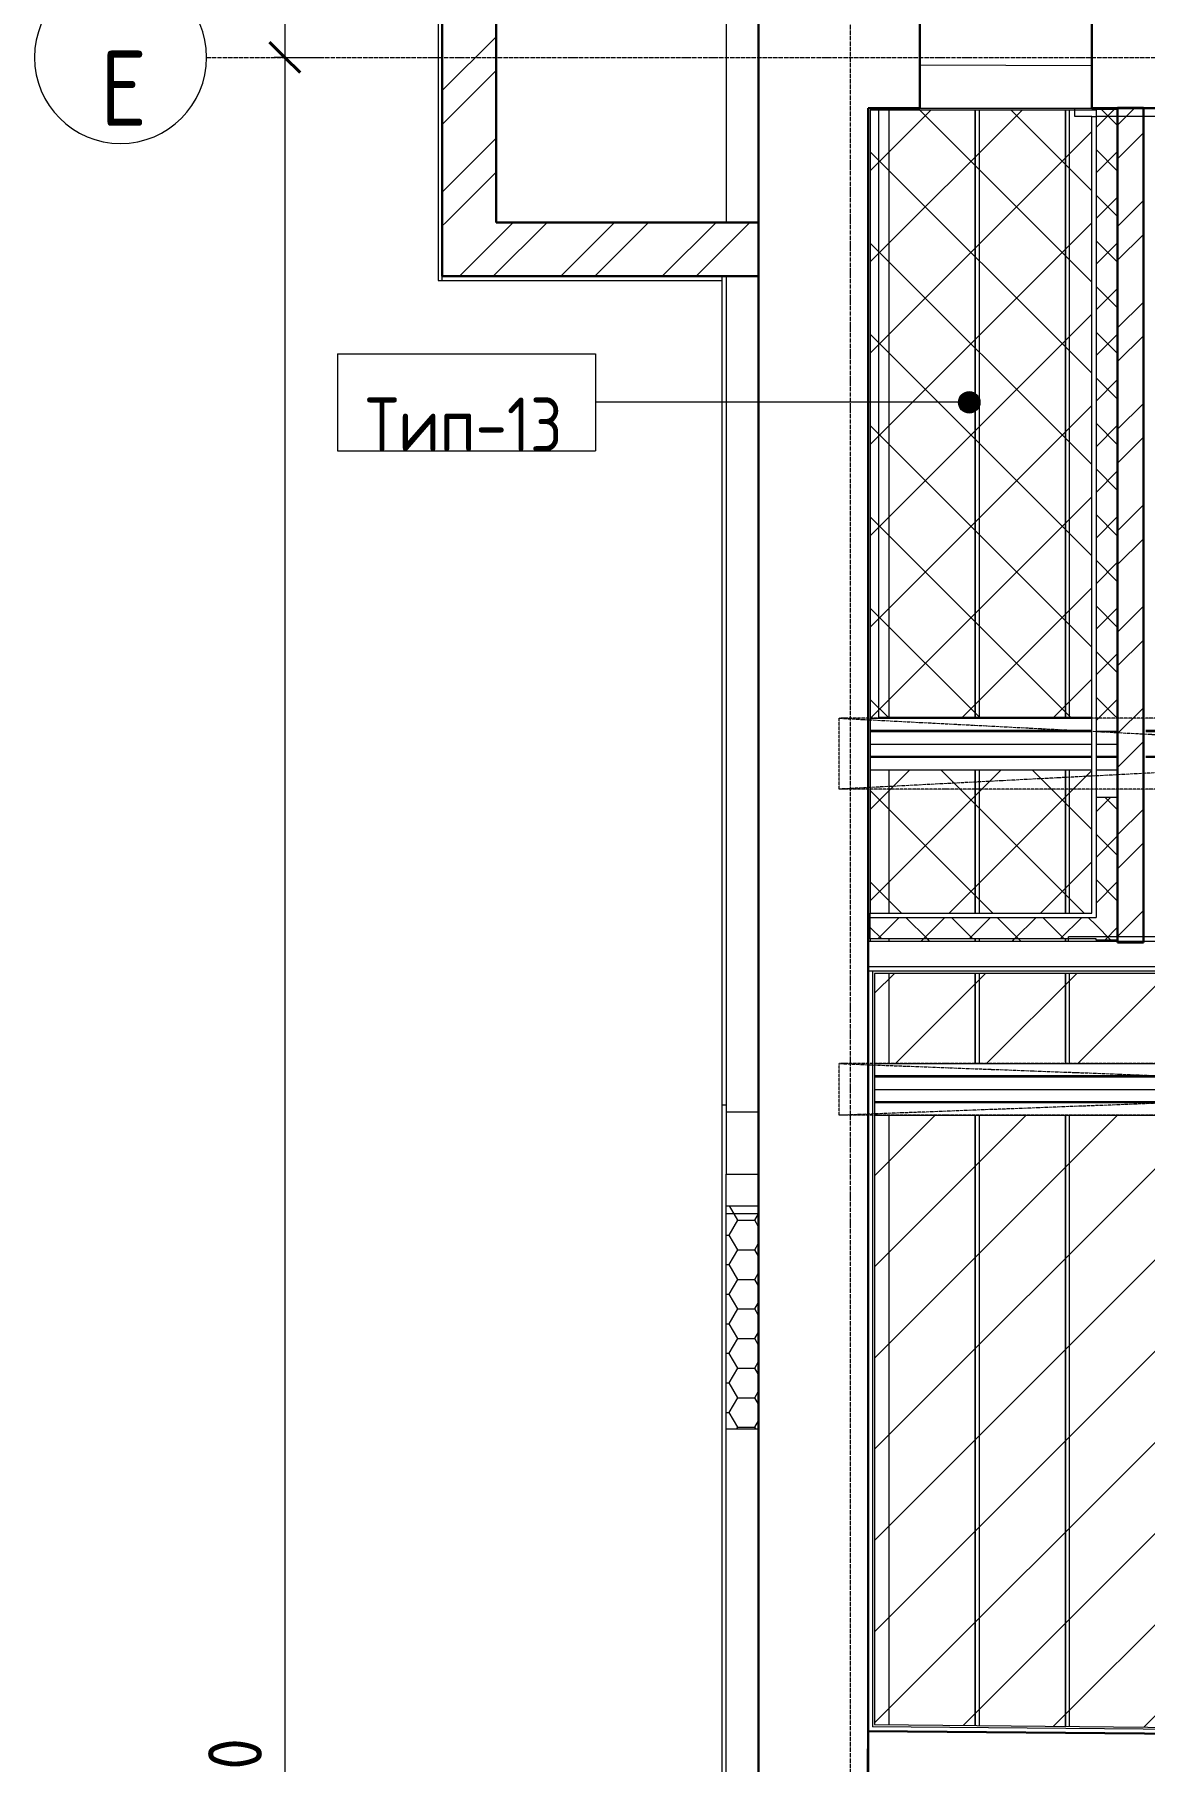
# Model space of a CAD drawing. Header units: millimetres. Extents: x -10295 to 67740, y -1344 to 46499.
# Drawn here: x -10295 to -5133, y 28624 to 36652 of the extents above; entities that cross this region are included whole.
import ezdxf

# ---------------------------------------------------------------- set-up
doc = ezdxf.new("R2010")
doc.units = ezdxf.units.MM
for name, pattern in [('ADSK_Линия сетки', [25, 20, -2.5, 0, -2.5]), ('ADSK_Штрих_ш3 п1_5', [4.5, 3, -1.5]), ('ADSK_Штрихпунктирная 2 точки_ш15 п1_5 п1_5 п1_5', [19.5, 15, -1.5, 0, -1.5, 0, -1.5])]:
    doc.linetypes.add(name, pattern=pattern)
for name, color, linetype, lineweight in [('Каркас', 7, 'Continuous', 18), ('Марки', 7, 'Continuous', 20), ('Оси', 7, 'Continuous', 9), ('Перекрытие', 7, 'Continuous', 18), ('Потолки', 7, 'Continuous', 9), ('Потолки штриховка', 7, 'Continuous', 9), ('Размеры', 7, 'Continuous', 9), ('Размеры-100', 7, 'Continuous', 9), ('Стены внутренние', 7, 'Continuous', 18), ('Стены наружные', 7, 'Continuous', 18), ('Стены несущие', 7, 'Continuous', 30), ('Стены отделка', 7, 'Continuous', 30), ('Стены перегородки', 7, 'Continuous', 30), ('Стены штриховка', 7, 'Continuous', 9)]:
    doc.layers.add(name, color=color, linetype=linetype, lineweight=lineweight)
doc.layers.add('Линии', color=7, linetype='Continuous', lineweight=9, true_color=0x00a600)
doc.styles.add('GOST Common', font='GOST_Common.ttf', dxfattribs={"width": 0.9, "height": 350})
doc.styles.add('GOST Common_2', font='GOST_Common.ttf', dxfattribs={"width": 0.9, "height": 250})
doc.styles.add('GOST Common_B', font='', dxfattribs={"width": 0.9, "height": 250})
doc.styles.get('GOST Common_B').set_extended_font_data('GOST Common', bold=True)
doc.dimstyles.new('ADSK_Основной_2_5_мм_Оси', dxfattribs={"dimscale": 304.8, "dimtxt": 251.428749, "dimasz": 0.463911, "dimexe": 0.492126, "dimexo": 0.492126, "dimgap": 0.098425, "dimtad": 1, "dimrnd": 0.01, "dimdsep": 46, "dimtxsty": 'GOST Common_2', "dimblk1": 'OBLIQUE', "dimblk2": 'OBLIQUE', "dimsah": 1, "dimcen": 0.09, "dimdle": 0.492126, "dimazin": 2, "dimtfac": 1, "dimtdec": 4, "dimtix": 1, "dimtmove": 0, "dimatfit": 3, "dimfxl": 1, "dimtvp": 1, "dimtolj": 1, "dimtzin": 0, "dimlwd": 20, "dimlwe": 20, "dimarcsym": 2})
pattern_1 = [(45, (0, 0), (-235.7317, 235.7317), []), (45, (157.15, 0), (-235.7317, 235.7317), [])]
pattern_2 = [(45, (0, 0), (-106.066, 106.066), []), (135, (0, 0), (-106.066, -106.066), [])]

# ---------------------------------------------------------------- blocks, each defined once
blk = doc.blocks.new('ADSK_Балка_Двутавр_ТипБ_АСТО20-93 - б2 120Х270н-2488036-План потолков в подвале')
at = {"layer": 'Каркас'}
for p, q in [((-1973.9, 2.7), (-3003.9, 2.7)), ((2961.9, 2.7), (-1721.9, 2.7)), ((-1973.9, -2.8), (-3003.9, -2.8)), ((-1853.9, -2.8), (-1953.9, -2.8)), ((2961.9, -2.8), (-1721.9, -2.8))]:
    blk.add_line(p, q, dxfattribs=at)
blk = doc.blocks.new('ADSK_Балка_Двутавр_ТипБ_АСТО20-93 - б2 120Х270н-2488037-План потолков в подвале')
at = {"layer": 'Каркас'}
for p, q in [((-1973.9, 2.7), (-3003.9, 2.7)), ((-1853.9, 2.7), (-1953.9, 2.7)), ((2961.9, 2.7), (-1721.9, 2.7)), ((-1973.9, -2.8), (-3003.9, -2.8)), ((-1853.9, -2.8), (-1953.9, -2.8)), ((2961.9, -2.8), (-1721.9, -2.8))]:
    blk.add_line(p, q, dxfattribs=at)
blk = doc.blocks.new('ADSK_Балка_Двутавр_ТипБ_АСТО20-93 - б2 120Х270н-2488038-План потолков в подвале')
at = {"layer": 'Каркас'}
for p, q in [((2963.9, 2.7), (-2983.9, 2.7)), ((2963.9, -2.8), (-2983.9, -2.8))]:
    blk.add_line(p, q, dxfattribs=at)
blk = doc.blocks.new('ADSK_Балка_Двутавр_ТипБ_АСТО20-93 - б2 120Х270н-2488039-План потолков в подвале')
at = {"layer": 'Каркас'}
for p, q in [((2963.9, 2.7), (-2983.9, 2.7)), ((2963.9, -2.8), (-2983.9, -2.8))]:
    blk.add_line(p, q, dxfattribs=at)
blk = doc.blocks.new('Ось сетки - Круг_Ø8 мм-8258-План потолков в подвале')
at = {"layer": 'Оси', "lineweight": 20}
for start, end in [(360, 180), (180, 360)]:
    blk.add_arc((0, 0), 4, start, end, dxfattribs=at)
blk = doc.blocks.new('DIMBLOCK1-План потолков в подвале')
at = {"layer": 'Размеры-100', "lineweight": 20, "transparency": 16777216}
for p, q in [((-9130.7, 43195), (-9130.7, 36545)), ((-9130.7, 43045), (-9180.7, 43045)), ((-9130.7, 43045), (-8980.7, 43045)), ((-9130.7, 36545), (-9180.7, 36545)), ((-9130.7, 36545), (-8980.7, 36545))]:
    blk.add_line(p, q, dxfattribs=at)
at = {"layer": 'Размеры-100', "lineweight": 40, "transparency": 16777216}
for p, q in [((-9130.7, 43045), (-9201.4, 43115.7)), ((-9130.7, 43045), (-9060, 42974.3)), ((-9130.7, 36545), (-9201.4, 36615.7)), ((-9130.7, 36545), (-9060, 36474.3))]:
    blk.add_line(p, q, dxfattribs=at)
at = {"layer": 'Размеры-100', "color": 0, "lineweight": 20, "transparency": 16777216, "insert": (-9487.4, 39479.6), "char_height": 250, "width": 756.843, "attachment_point": 1, "rotation": 90, "line_spacing_factor": 1.022761, "style": 'GOST Common_2'}
blk.add_mtext('6500', dxfattribs=at)
blk = doc.blocks.new('_Oblique')
at = {"color": 0, "linetype": 'ByBlock', "lineweight": -2}
blk.add_line((-0.5, -0.5), (0.5, 0.5), dxfattribs=at)
blk = doc.blocks.new('DIMBLOCK2-План потолков в подвале')
at = {"layer": 'Размеры-100', "lineweight": 40, "transparency": 16777216}
for p, q in [((-9130.7, 36545), (-9201.4, 36615.7)), ((-9130.7, 36545), (-9060, 36474.3)), ((-9130.7, 20245), (-9201.4, 20315.7)), ((-9130.7, 20245), (-9060, 20174.3))]:
    blk.add_line(p, q, dxfattribs=at)
at = {"layer": 'Размеры-100', "lineweight": 20, "transparency": 16777216}
for p, q in [((-9130.7, 36545), (-9180.7, 36545)), ((-9130.7, 36545), (-9130.7, 20245)), ((-9130.7, 36545), (-8980.7, 36545)), ((-9130.7, 20245), (-9180.7, 20245)), ((-9130.7, 20245), (-8980.7, 20245))]:
    blk.add_line(p, q, dxfattribs=at)
at = {"layer": 'Размеры-100', "color": 0, "lineweight": 20, "transparency": 16777216, "insert": (-9487.4, 28024.2), "char_height": 250, "width": 889.802, "attachment_point": 1, "rotation": 90, "line_spacing_factor": 1.022761, "style": 'GOST Common_2'}
blk.add_mtext('16300', dxfattribs=at)
blk = doc.blocks.new('ADSK_Марка_Потолок - ADSK_Марка и Смещение от уровня-155896-План потолков в подвале')
at = {"layer": 'Марки'}
for p, q in [((-6, 4.5), (-6, 0)), ((-6, 4.5), (6, 4.5)), ((6, 4.5), (6, 0)), ((-6, 0), (6, 0))]:
    blk.add_line(p, q, dxfattribs=at)

msp = doc.modelspace()

# ---------------------------------------------------------------- hatches: boundary and pattern name
at = {"layer": 'Марки'}
h = msp.add_hatch(color=256, dxfattribs=at)
edge = h.paths.add_edge_path()
edge.add_arc((-5947.733, 34941.955), 50, 0, 360)
at = {"layer": 'Потолки штриховка', "lineweight": 18, "true_color": 0x808080}
h = msp.add_hatch(dxfattribs=at)
h.set_pattern_fill('FP_7', color=8, style=0, pattern_type=2)
h.set_pattern_definition([(45, (0, 0), (-212.132, 212.132), []), (135, (0, 0), (-212.132, -212.132), [])])
h.paths.add_polyline_path([(-6407.788, 32437.111), (-5485.971, 32437.111), (-5485.971, 32447.111), (-6407.788, 32447.111)])
h.paths.add_polyline_path([(-6407.788, 32567.111), (-5377.788, 32567.111), (-5377.788, 33233.23), (-6407.788, 33233.23), (-6407.788, 32631.449)])
h.paths.add_polyline_path([(-5276.469, 33106.669), (-5257.788, 33106.669), (-5257.788, 33233.23), (-5357.788, 33233.23), (-5357.788, 33106.669)])
h.paths.add_polyline_path([(-5377.788, 33473.23), (-5377.788, 36269.95), (-5457.202, 36269.95), (-5457.202, 36299.95), (-6407.788, 36299.95), (-6407.788, 33473.23), (-5954.728, 33473.23)])
at = {"layer": 'Потолки штриховка', "lineweight": 18}
h = msp.add_hatch(dxfattribs=at)
h.set_pattern_fill('FP_2', color=256, style=0, pattern_type=2)
h.set_pattern_definition([(45, (0, 0), (-211.9927, 211.9927), [])])
h.paths.add_polyline_path([(-880.797, 28744.27), (-880.435, 31099.797), (-440, 31099.797), (-440, 31627.73), (-6387.788, 31627.73), (-6387.788, 28794.897), (-957.525, 28744.975)])
h.paths.add_polyline_path([(-6356.205, 31867.73), (-440, 31867.73), (-440, 32287.111), (-6387.788, 32287.111), (-6387.788, 31867.73)])
at = {"layer": 'Стены внутренние', "lineweight": 9}
h = msp.add_hatch(dxfattribs=at)
h.set_pattern_fill('FP_10', color=256, style=0, pattern_type=2)
h.set_pattern_definition(pattern_1)
h.paths.add_polyline_path([(-8148.193, 35777.907), (-8148.193, 37627.823), (-8398.193, 37627.823), (-8398.193, 35777.907)])
h = msp.add_hatch(dxfattribs=at)
h.set_pattern_fill('FP_11', color=256, style=0, pattern_type=2)
h.set_pattern_definition(pattern_2)
h.paths.add_polyline_path([(-5257.788, 32442.111), (-5257.788, 33106.669), (-5357.788, 33106.669), (-5357.788, 32442.111), (-5276.469, 32442.111)])
h.paths.add_polyline_path([(-5357.788, 33412.294), (-5257.788, 33412.294), (-5257.788, 36304.95), (-5357.788, 36304.95), (-5357.788, 35699.05)])
h = msp.add_hatch(dxfattribs=at)
h.set_pattern_fill('FP_10', color=256, style=0, pattern_type=2)
h.set_pattern_definition(pattern_1)
h.paths.add_polyline_path([(-5137.788, 32430.813), (-5137.788, 36310.813), (-5257.788, 36310.813), (-5257.788, 32430.813)])
h = msp.add_hatch(dxfattribs=at)
h.set_pattern_fill('FP_10', color=256, style=0, pattern_type=2)
h.set_pattern_definition(pattern_1)
h.paths.add_polyline_path([(-8398.193, 35527.907), (-6927.788, 35527.907), (-6927.788, 35777.907), (-8398.193, 35777.907), (-8398.193, 35699.05)])
h = msp.add_hatch(dxfattribs=at)
h.set_pattern_fill('FP_11', color=256, style=0, pattern_type=2)
h.set_pattern_definition(pattern_2)
h.paths.add_polyline_path([(-6407.788, 32447.111), (-5357.788, 32447.111), (-5357.788, 32547.111), (-6407.788, 32547.111)])
at = {"layer": 'Стены наружные', "lineweight": 9}
h = msp.add_hatch(dxfattribs=at)
h.set_pattern_fill('FP_12', color=256, style=0, pattern_type=2)
h.set_pattern_definition([(0, (0, 0), (119.062, 68.741), [79.375, -158.75]), (120, (0, 0), (-119.06295, 68.74108), [79.375, -158.75]), (60, (0, 0), (5e-05, 137.48208), [0, -158.75, 79.375, 0])])
h.paths.add_polyline_path([(-6927.788, 30170), (-6927.788, 31206.976), (-7077.788, 31206.976), (-7077.788, 30170)])

# ---------------------------------------------------------------- linework, layer by layer
at = {"layer": 'Каркас', "color": 8, "linetype": 'ADSK_Штрих_ш3 п1_5', "lineweight": 9, "true_color": 0x808080}
for p, q in [((-6320.797, 33473.23), (-6320.797, 36299.95)), ((-6320.797, 33473.23), (-6320.797, 36299.95)), ((-5920.797, 36299.95), (-5920.797, 33473.23)), ((-5920.797, 33473.23), (-5920.797, 36299.95)), ((-5900.797, 33473.23), (-5900.797, 36299.95)), ((-5900.797, 33473.23), (-5900.797, 36299.95)), ((-5500.797, 36299.95), (-5500.797, 33473.23)), ((-5500.797, 33473.23), (-5500.797, 36299.95)), ((-5480.797, 33473.23), (-5480.797, 36299.95)), ((-5480.797, 33473.23), (-5480.797, 36299.95)), ((-6407.788, 33473.23), (-5377.788, 33473.23)), ((-6407.788, 33353.23), (-5377.788, 33353.23)), ((-6407.788, 33353.23), (-5377.788, 33353.23)), ((-5357.788, 33353.23), (-5257.788, 33353.23)), ((-5357.788, 33353.23), (-5257.788, 33353.23)), ((-6407.788, 33233.23), (-5377.788, 33233.23)), ((-6320.797, 32567.111), (-6320.797, 33233.23)), ((-6320.797, 32567.111), (-6320.797, 33233.23)), ((-5920.797, 33233.23), (-5920.797, 32567.111)), ((-5920.797, 32567.111), (-5920.797, 33233.23)), ((-5900.797, 32567.111), (-5900.797, 33233.23)), ((-5900.797, 32567.111), (-5900.797, 33233.23)), ((-5500.797, 33233.23), (-5500.797, 32567.111)), ((-5500.797, 32567.111), (-5500.797, 33233.23)), ((-5480.797, 32567.111), (-5480.797, 33233.23)), ((-5480.797, 32567.111), (-5480.797, 33233.23)), ((-5357.788, 33233.23), (-5257.788, 33233.23)), ((-6320.797, 32437.111), (-6320.797, 32447.111)), ((-6320.797, 32437.111), (-6320.797, 32447.111)), ((-5920.797, 32447.111), (-5920.797, 32437.111)), ((-5920.797, 32437.111), (-5920.797, 32447.111)), ((-5900.797, 32437.111), (-5900.797, 32447.111)), ((-5900.797, 32437.111), (-5900.797, 32447.111)), ((-5500.797, 32447.111), (-5500.797, 32437.111)), ((-5500.797, 32437.111), (-5500.797, 32447.111)), ((-6320.797, 31867.73), (-6320.797, 32287.224)), ((-5920.797, 32287.111), (-5920.797, 31867.73)), ((-5900.797, 31867.73), (-5900.797, 32287.111)), ((-5500.797, 32287.111), (-5500.797, 31867.73)), ((-5480.797, 31867.73), (-5480.797, 32287.111)), ((-6387.788, 31867.73), (-440, 31867.73)), ((-6387.788, 31747.73), (-440, 31747.73)), ((-6387.788, 31747.73), (-440, 31747.73)), ((-6387.788, 31627.73), (-440, 31627.73)), ((-6320.797, 28794.281), (-6320.797, 31627.73)), ((-5920.797, 31627.73), (-5920.797, 28790.603)), ((-5900.797, 28790.42), (-5900.797, 31627.73)), ((-5500.797, 31627.73), (-5500.797, 28786.742)), ((-5480.797, 28786.559), (-5480.797, 31627.73))]:
    msp.add_line(p, q, dxfattribs=at)
at = {"layer": 'Каркас', "color": 8, "linetype": 'ADSK_Штрих_ш3 п1_5', "lineweight": 9, "true_color": 0x828282}
for p, q in [((-6320.797, 31867.73), (-6320.797, 32287.111)), ((-5920.797, 31867.73), (-5920.797, 32287.111)), ((-5900.797, 31867.73), (-5900.797, 32287.111)), ((-5500.797, 31867.73), (-5500.797, 32287.111)), ((-5480.797, 31867.73), (-5480.797, 32287.111)), ((-6320.797, 28794.281), (-6320.797, 31627.73)), ((-5920.797, 28790.603), (-5920.797, 31627.73)), ((-5900.797, 28790.42), (-5900.797, 31627.73)), ((-5500.797, 28786.742), (-5500.797, 31627.73)), ((-5480.797, 28786.559), (-5480.797, 31627.73))]:
    msp.add_line(p, q, dxfattribs=at)
at = {"layer": 'Линии', "color": 7, "linetype": 'ADSK_Штрихпунктирная 2 точки_ш15 п1_5 п1_5 п1_5'}
for p, q in [((-6552.1, 33143.878), (-6552.1, 33473.23)), ((-148.967, 33473.23), (-6552.1, 33473.23)), ((-6552.1, 33473.23), (-148.967, 33143.878)), ((-148.967, 33473.23), (-6552.1, 33143.878)), ((-148.967, 33143.878), (-6552.1, 33143.878)), ((-6552.1, 31627.73), (-6552.1, 31867.73)), ((-148.967, 31867.73), (-6552.1, 31867.73)), ((-148.967, 31867.73), (-6552.1, 31627.73)), ((-6552.1, 31867.73), (-148.967, 31627.73)), ((-148.967, 31627.73), (-6552.1, 31627.73))]:
    msp.add_line(p, q, dxfattribs=at)
at = {"layer": 'Марки'}
msp.add_line((-5947.733, 34941.955), (-7686.455, 34941.955), dxfattribs=at)
msp.add_circle((-5947.733, 34941.955), 50, dxfattribs=at)
at = {"layer": 'Оси', "linetype": 'ADSK_Линия сетки'}
for p, q in [((-6500.435, 3191.655), (-6500.435, 44110.064)), ((-9494.727, 36545), (56004.853, 36545))]:
    msp.add_line(p, q, dxfattribs=at)
at = {"layer": 'Перекрытие'}
for p, q in [((-6177.788, 36510.555), (-5377.788, 36507.943)), ((-6367.788, 33477.5), (-6367.788, 36299.95)), ((-5377.788, 33477.5), (-6367.788, 33477.5))]:
    msp.add_line(p, q, dxfattribs=at)
at = {"layer": 'Потолки'}
msp.add_line((-6407.788, 32447.111), (-6407.788, 32437.111), dxfattribs=at)
at = {"layer": 'Стены наружные'}
for p, q in [((-8418.193, 37897.823), (-8418.193, 35507.907)), ((-7077.788, 37627.823), (-7077.788, 35777.907)), ((-8418.193, 35507.907), (-7097.788, 35507.907)), ((-8398.193, 35507.907), (-8398.193, 35527.907)), ((-7097.788, 35527.907), (-7097.788, 25065.293)), ((-7077.788, 35527.907), (-7077.788, 31354.474)), ((-7097.788, 31675.665), (-7077.788, 31675.665)), ((-6927.788, 31642.806), (-7077.788, 31642.806))]:
    msp.add_line(p, q, dxfattribs=at)
at = {"layer": 'Стены несущие'}
for p, q in [((-6927.788, 30071), (-6927.788, 43359.985)), ((-8398.193, 35527.907), (-8398.193, 37877.823)), ((-8148.193, 37627.823), (-8148.193, 35777.907)), ((-6177.788, 36819.95), (-6177.788, 36309.95)), ((-5377.788, 36309.95), (-5377.788, 36819.95)), ((-6177.788, 36309.95), (-6417.788, 36309.95)), ((-6417.788, 36309.95), (-6417.788, 25065.293)), ((-4697.788, 36309.95), (-5377.788, 36309.95)), ((-5257.788, 32430.813), (-5257.788, 36310.813)), ((-5257.788, 36310.813), (-5137.788, 36310.813)), ((-5137.788, 36310.813), (-5137.788, 32430.813)), ((-8148.193, 35777.907), (-6927.788, 35777.907)), ((-6927.788, 35527.907), (-8398.193, 35527.907)), ((-5137.788, 32430.813), (-5257.788, 32430.813)), ((-6927.788, 25065.293), (-6927.788, 30071)), ((-6420.886, 28385.184), (-6417.393, 28765.167)), ((-6417.393, 28765.167), (-390, 28709.757))]:
    msp.add_line(p, q, dxfattribs=at)
at = {"layer": 'Стены отделка', "lineweight": 9}
for p, q in [((-6417.788, 32547.111), (-6417.788, 36309.95)), ((-6407.788, 36299.95), (-6407.788, 32567.111)), ((-5357.788, 36299.95), (-6407.788, 36299.95)), ((-6177.788, 36309.95), (-2247.788, 36309.95)), ((-5457.202, 36269.95), (-5457.202, 36309.95)), ((-5357.788, 36309.95), (-5357.788, 36304.95)), ((-5357.788, 36304.95), (-5257.788, 36304.95)), ((-5357.788, 36299.95), (-5357.788, 32547.111)), ((-5377.788, 36269.95), (-5457.202, 36269.95)), ((-5377.788, 32567.111), (-5377.788, 36269.95)), ((-390, 36269.95), (-5357.788, 36269.95)), ((-5257.788, 33412.294), (-5357.788, 33412.294)), ((-5357.788, 33106.669), (-5257.788, 33106.669)), ((-6417.788, 32547.111), (-5357.788, 32547.111)), ((-6407.788, 32567.111), (-5377.788, 32567.111)), ((-6407.788, 32447.111), (-6407.788, 32547.111)), ((-5357.788, 32447.111), (-6407.788, 32447.111)), ((-5485.971, 32437.111), (-5485.971, 32457.111)), ((-390, 32457.111), (-5485.971, 32457.111)), ((-5357.788, 32442.111), (-5357.788, 32447.111)), ((-5257.788, 32442.111), (-5357.788, 32442.111)), ((-6417.788, 32297.111), (-6417.788, 32317.111)), ((-430, 32297.111), (-6417.788, 32297.111)), ((-6397.788, 32297.111), (-6397.788, 28784.988)), ((-440, 32287.111), (-6387.788, 32287.111)), ((-6387.788, 32287.111), (-6387.788, 28794.897)), ((-7077.788, 27888.334), (-7077.788, 31354.474)), ((-7077.788, 31354.474), (-6927.788, 31354.474)), ((-6927.788, 31354.474), (-6927.788, 30071)), ((-7077.788, 31206.976), (-6927.788, 31206.976)), ((-6927.788, 31170), (-7077.788, 31170)), ((-7077.788, 30170), (-6927.788, 30170)), ((-6417.209, 28785.167), (-6417.788, 28785.172)), ((-6417.393, 28765.167), (-6417.209, 28785.167)), ((-411.921, 28709.958), (-6417.393, 28765.167)), ((-411.737, 28729.958), (-6397.788, 28784.988)), ((-6387.788, 28794.897), (-440, 28740.218))]:
    msp.add_line(p, q, dxfattribs=at)
at = {"layer": 'Стены перегородки', "lineweight": 18}
for p, q in [((-6417.788, 32317.111), (-6417.788, 32437.111)), ((-6417.788, 32437.111), (-390, 32437.111)), ((-390, 32317.111), (-6417.788, 32317.111))]:
    msp.add_line(p, q, dxfattribs=at)
at = {"layer": 'Стены штриховка'}
for p, q in [((-5357.788, 36304.95), (-5357.788, 36299.95)), ((-5377.788, 36269.95), (-5357.788, 36269.95)), ((-6407.788, 32547.111), (-6407.788, 32567.111))]:
    msp.add_line(p, q, dxfattribs=at)

# ---------------------------------------------------------------- block references
at = {"layer": 'Каркас'}
for name, p in [('ADSK_Балка_Двутавр_ТипБ_АСТО20-93 - б2 120Х270н-2488036-План потолков в подвале', (-3403.894, 33413.23)), ('ADSK_Балка_Двутавр_ТипБ_АСТО20-93 - б2 120Х270н-2488037-План потолков в подвале', (-3403.894, 33293.23)), ('ADSK_Балка_Двутавр_ТипБ_АСТО20-93 - б2 120Х270н-2488038-План потолков в подвале', (-3403.894, 31807.73)), ('ADSK_Балка_Двутавр_ТипБ_АСТО20-93 - б2 120Х270н-2488039-План потолков в подвале', (-3403.894, 31687.73))]:
    msp.add_blockref(name, p, dxfattribs=at)
at = {"layer": 'Марки', "xscale": 99.99999999999993, "yscale": 99.99999999999993, "zscale": 99.99999999999993}
msp.add_blockref('ADSK_Марка_Потолок - ADSK_Марка и Смещение от уровня-155896-План потолков в подвале', (-8286.455, 34716.955), dxfattribs=at)
at = {"layer": 'Оси', "lineweight": 20, "xscale": 99.99999999999993, "yscale": 99.99999999999993, "zscale": 99.99999999999993, "rotation": 269.9999999999994}
msp.add_blockref('Ось сетки - Круг_Ø8 мм-8258-План потолков в подвале', (-9894.727, 36545), dxfattribs=at)

# ---------------------------------------------------------------- texts
at = {"layer": 'Марки', "lineweight": 9, "insert": (-8297.086, 34839.111), "char_height": 250, "width": 952.2, "attachment_point": 5, "line_spacing_factor": 1.022766, "style": 'GOST Common_B'}
msp.add_mtext('\\pt1143,2286,3429,4572,5715,6858,8001,9144,10287,11430,12573,13716,14859,16002,17145,18288,19431,20574,21717,22860,24003,25146,26289,27432,28575,29718,30861,32004,33147,34290,35433,36576;Тип-13', dxfattribs=at)
at = {"layer": 'Оси', "insert": (-9880.249, 36402.149), "char_height": 350, "width": 232.2, "attachment_point": 5, "line_spacing_factor": 1.022766, "style": 'GOST Common'}
msp.add_mtext('\\pt89.999,180.0015,270.0005,359.9995,449.9985,540.001,630,719.999,810.0015,900.0005,989.9995,1079.9985,1170.001,1260,1349.999,1440.0015,1530.0005,1619.9995,1709.9985,1800.001,1890,1979.999,2070.0015,2160.0005,2249.9995,2339.9985,2430.001,2520,2609.999,2700.0015,2790.0005,2879.9995;Е', dxfattribs=at)

# ---------------------------------------------------------------- dimensions: what is measured, and where the dimension line sits
at = {"layer": 'Размеры', "lineweight": 20}
for base, p1, p2, override, picture, middle in [((-9130.683, 36545), (-9030.699, 43045), (-9030.699, 36545), {"dimpost": '<>', "dimfxl": 6500}, 'DIMBLOCK1-План потолков в подвале', (-9285.683, 39795)), ((-9130.683, 20245), (-9030.699, 36545), (-9030.699, 20245), {"dimpost": '<>', "dimfxl": 16300}, 'DIMBLOCK2-План потолков в подвале', (-9285.683, 28395))]:
    dim = msp.add_linear_dim(base=base, p1=p1, p2=p2, angle=90, dimstyle='ADSK_Основной_2_5_мм_Оси', override=override, dxfattribs=at)
    dim.commit()
    dim.dimension.update_dxf_attribs({"geometry": picture, "text_midpoint": middle})

doc.saveas('drawing.dxf')
